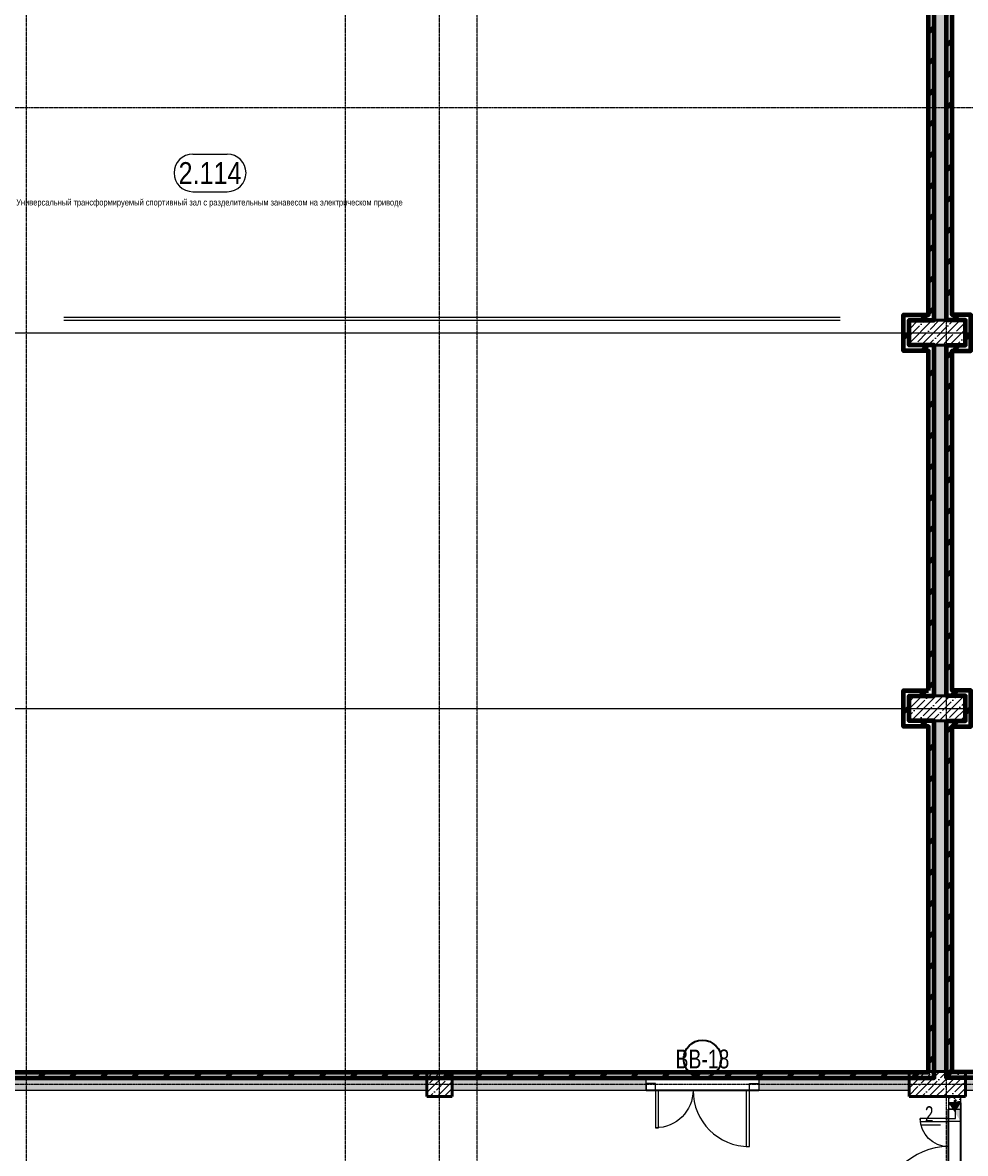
# Model space of a CAD drawing. Header units: millimetres. Extents: x -231292 to 573618, y -153144 to 564035.
# Drawn here: x 67324 to 82383, y 116221 to 134284 of the extents above; entities that cross this region are included whole.
import ezdxf
from ezdxf.enums import TextEntityAlignment as Align

# ---------------------------------------------------------------- set-up
doc = ezdxf.new("R2010")
doc.units = ezdxf.units.MM
for name, pattern in [('CENTER2', [28.575, 19.05, -3.175, 3.175, -3.175]), ('HIDDEN', [9.525, 6.35, -3.175]), ('HIDDEN2', [4.7625, 3.175, -1.5875])]:
    doc.linetypes.add(name, pattern=pattern)
doc.layers.get('0').update_dxf_attribs({"color": 250})
doc.layers.get('Defpoints').update_dxf_attribs({"color": 250})
for name, color, linetype, lineweight in [('10.1) Шпакл. Блок 5 8 вып', 3, 'Continuous', 60), ('10.2) Краска Блок 5 8 вып', 152, 'Continuous', 60), ('АР_Area', 250, 'Continuous', 5), ('АР_Витраж марка', 250, 'Continuous', 9), ('АР_Двери_витраж', 250, 'Continuous', 9), ('АР_Колонны', 250, 'Continuous', 35), ('АР_Отв. марка', 250, 'Continuous', 9), ('АР_Стены ЖБ', 250, 'Continuous', 35), ('АР_Стены ПЕНОблок', 250, 'Continuous', 20), ('АР_Штриховка', 250, 'Continuous', 0), ('РД_Оси_100', 250, 'Continuous', 0), ('РД_проем_инж перемыч_фахверк', 250, 'Continuous', 18), ('СС_Отверстия', 250, 'Continuous', 9), ('ТХ_Оборудование', 250, 'Continuous', 9)]:
    doc.layers.add(name, color=color, linetype=linetype, lineweight=lineweight)
doc.layers.add('РД_Витраж_вн', color=250, linetype='Continuous')
doc.layers.add('РД_Проем', color=250, linetype='Continuous', lineweight=0, plot=False)
doc.styles.add('Arial0', font='arial.ttf')
doc.styles.add('Arial_09', font='ARIALN.TTF', dxfattribs={"width": 0.9})
doc.styles.add('style1', font='ARIALN.TTF')
pattern_1 = [(45, (8883.4, 13229.69), (-112.2532, 112.2532), []), (45, (8995.66, 13229.69), (-112.2532, 112.2532), [198.4375, -39.6875, 0, -39.6875])]
pattern_2 = [(95, (8883.4, 13229.69), (140.09465, 117.55338), [19.05, -209.55]), (40, (8883.4, 13229.69), (-160.01845, 110.17673), [15.24, -167.64058]), (145.45144, (8895.08, 13239.48), (-19.9238, 227.7301), [16.19, -178.09024]), (91.1842, (8847.48, 13265.6), (221.41024, 161.9534), [28.575, -314.325]), (141.63556, (8865.93, 13279.1), (-7.0866, 342.82676), [24.285, -267.1356]), (36.18415, (8847.48, 13265.6), (-7.0866, 342.82676), [22.85997, -251.45973]), (66, (8874.42, 13274.59), (179.51998, 34.89515), [19.05, -209.55]), (11, (8874.42, 13274.59), (-86.53993, 173.9412), [15.24, -167.64]), (116.45145, (8889.38, 13277.5), (92.98005, 208.83634), [16.19, -178.08994]), (82.5, (8883.4, 13229.686), (-57.60547, 61.973414), [0, -165.608, 0, -170.18, 0, -168.275]), (52.5, (8883.4, 13229.69), (-23.58973, 118.087), [0, -97.028, 0, -161.798, 0, -64.135]), (12.5, (8843.35, 13189.634), (99.927863, 91.826196), [0, -63.5, 0, -198.12, 0, -262.89]), (2.5, (8825.39, 13171.67), (86.7639, 122.72239), [0, -82.55, 0, -131.572, 0, -186.69])]

# ---------------------------------------------------------------- blocks, each defined once
blk = doc.blocks.new('СОШ_2200_АР_ОСИ_М100_28.05.24')
at = {"layer": 'РД_Оси_100', "linetype": 'CENTER2'}
for p, q in [((63600, -6155), (63600, 139938.679)), ((65100, -6155), (65100, 139938.679)), ((73200, -6155), (73200, 139938.679)), ((-5954.958, 119700), (119910, 119700)), ((-5954.958, 116100), (119910, 116100)), ((35037.55, 116100), (119910, 116100)), ((-5954.958, 110100), (119910, 110100)), ((35037.55, 110100), (119910, 110100)), ((-5954.958, 104100), (119910, 104100))]:
    blk.add_line(p, q, dxfattribs=at)
for points in [[(58500, 139938.679), (58500, -6155)], [(65700, -6155), (65700, 139938.679)]]:
    blk.add_lwpolyline(points, dxfattribs=at)
blk = doc.blocks.new('MOK-МаркаПом_овал_ареал')
for p, q in [((-2.75, 3), (2.75, 3)), ((-2.75, -3), (2.75, -3))]:
    blk.add_line(p, q)
for centre, radius, start, end in [((-2.75, 0), 3, 90, 270), ((2.75, 0), 3, 270, 90), ((-3.75, 0), 3.5, 0, 0.001)]:
    blk.add_arc(centre, radius, start, end)
at = {"color": 0, "style": 'style1'}
blk.add_attdef('АР-ПОМЕЩЕНИЕ:НОМЕР', text='', height=3.5, dxfattribs=at).set_placement((0, 0), align=Align.MIDDLE)
at = {"layer": 'Defpoints', "color": 2, "style": 'style1'}
blk.add_attdef('АР-ПОМЕЩЕНИЕ:НАИМЕНОВАНИЕ', text='', height=1, dxfattribs=at).set_placement((-0.09, -4.81), align=Align.MIDDLE)
blk = doc.blocks.new('MOK-МаркаПроема инж.')
blk.add_line((-1.33, -1.75), (1.8, -1.75))
at = {"color": 0, "style": 'Arial0', "width": 0.7}
blk.add_attdef('АР-ПРОЕМ:Коробка', text='', height=2.5, dxfattribs=at).set_placement((0, 0), align=Align.MIDDLE)
blk = doc.blocks.new('МаркаВитража1')
at = {"layer": 'Defpoints'}
blk.add_circle((0, 0), 3, dxfattribs=at)
at = {"color": 0, "linetype": 'ByBlock', "lineweight": -2, "style": 'Arial_09', "width": 0.9}
blk.add_attdef('АР-ОКНО:НАИМЕНОВАНИЕ', text='', height=3, dxfattribs=at).set_placement((0, 0), align=Align.MIDDLE)

msp = doc.modelspace()

# ---------------------------------------------------------------- hatches: boundary and pattern name
at = {"layer": '10.1) Шпакл. Блок 5 8 вып'}
h = msp.add_hatch(dxfattribs=at)
h.set_pattern_fill('ANSI31', color=256, scale=111)
h.paths.add_polyline_path([(82171.462, 123041.627), (82471.462, 123041.627), (82471.462, 123617.745), (82171.462, 123617.745), (82171.462, 129041.627), (82471.462, 129041.627), (82471.462, 129617.745), (82171.462, 129617.745), (82171.462, 135641.627), (82471.462, 135641.627), (82471.462, 136217.745), (82171.462, 136217.745), (82171.462, 147611.627), (100295.343, 147611.627), (100295.343, 117517.745), (82171.462, 117517.745)], flags=16)
h.paths.add_polyline_path([(82083.403, 123129.686), (82383.403, 123129.686), (82383.403, 123529.686), (82083.403, 123529.686), (82083.403, 129129.686), (82383.403, 129129.686), (82383.403, 129529.686), (82083.403, 129529.686), (82083.403, 135729.686), (82383.403, 135729.686), (82383.403, 136129.686), (82083.403, 136129.686), (82083.403, 147699.686), (100383.403, 147699.686), (100383.403, 117429.686), (82083.403, 117429.686)])
h = msp.add_hatch(dxfattribs=at)
h.set_pattern_fill('ANSI31', color=256, scale=111)
h.paths.add_polyline_path([(81795.344, 123617.745), (81795.344, 129041.627), (81395.344, 129041.627), (81395.344, 129617.745), (81795.344, 129617.745), (81795.344, 135641.627), (81395.344, 135641.627), (81395.344, 136217.745), (81795.344, 136217.745), (81795.344, 141841.629), (66659.164, 141841.629), (66659.164, 117517.745), (81795.344, 117517.745), (81795.344, 123041.627), (81395.344, 123041.627), (81395.344, 123617.745)], flags=16)
h.paths.add_polyline_path([(81883.403, 123529.686), (81883.403, 129129.686), (81483.403, 129129.686), (81483.403, 129529.686), (81883.403, 129529.686), (81883.403, 135729.686), (81483.403, 135729.686), (81483.403, 136129.686), (81883.403, 136129.686), (81883.403, 141929.688), (66571.104, 141929.688), (66571.104, 117429.686), (81883.403, 117429.686), (81883.403, 123129.686), (81483.403, 123129.686), (81483.403, 123529.686)])
at = {"layer": 'АР_Штриховка', "linetype": 'Continuous', "lineweight": 0}
h = msp.add_hatch(dxfattribs=at)
h.set_pattern_fill('AR-CONC', color=256, angle=45, style=0)
h.set_pattern_definition([(95, (8883.4, 13229.69), (140.09465, 117.55338), [19.05, -209.55]), (40, (8883.4, 13229.69), (-160.01845, 110.17673), [15.24, -167.64058]), (145.45144, (8895.08, 13239.48), (-19.9238, 227.7301), [16.19, -178.09024]), (91.1842, (8847.48, 13265.6), (221.41024, 161.9534), [28.575, -314.325]), (141.63556, (8865.93, 13279.1), (-7.0866, 342.82676), [24.285, -267.1356]), (36.18415, (8847.48, 13265.6), (-7.0866, 342.82676), [22.85997, -251.45973]), (66, (8874.42, 13274.59), (179.51998, 34.89515), [19.05, -209.55]), (11, (8874.42, 13274.59), (-86.53993, 173.9412), [15.24, -167.64]), (116.45145, (8889.38, 13277.5), (92.98005, 208.83634), [16.19, -178.08994]), (82.5, (8883.4, 13229.686), (-57.60547, 61.973414), [0, -165.608, 0, -170.18, 0, -168.275]), (52.5, (8883.4, 13229.69), (-23.58973, 118.087), [0, -97.028, 0, -161.798, 0, -64.135]), (12.5, (8843.35, 13189.634), (99.927863, 91.826196), [0, -63.5, 0, -198.12, 0, -262.89]), (2.5, (8825.39, 13171.67), (86.7639, 122.72239), [0, -82.55, 0, -131.572, 0, -186.69])])
h.paths.add_polyline_path([(81883.403, 129529.686), (82083.403, 129529.686), (82083.403, 135729.686), (81883.403, 135729.686)], flags=0)
at = {"layer": 'АР_Штриховка', "linetype": 'Continuous', "lineweight": 5}
h = msp.add_hatch(dxfattribs=at)
h.set_pattern_fill('ANSI35', color=256, scale=25, style=0)
h.set_pattern_definition(pattern_1)
h.paths.add_polyline_path([(81483.403, 129129.686), (82383.403, 129129.686), (82383.403, 129529.686), (81483.403, 129529.686)], flags=0)
at = {"layer": 'АР_Штриховка', "linetype": 'Continuous', "lineweight": 0}
h = msp.add_hatch(dxfattribs=at)
h.set_pattern_fill('AR-CONC', color=256, angle=45, style=0)
h.set_pattern_definition([(95, (8883.4, 13229.69), (140.09465, 117.55338), [19.05, -209.55]), (40, (8883.4, 13229.69), (-160.01845, 110.17673), [15.24, -167.64058]), (145.45144, (8895.08, 13239.48), (-19.9238, 227.7301), [16.19, -178.09024]), (91.1842, (8847.48, 13265.6), (221.41024, 161.9534), [28.575, -314.325]), (141.63556, (8865.93, 13279.1), (-7.0866, 342.82676), [24.285, -267.1356]), (36.18415, (8847.48, 13265.6), (-7.0866, 342.82676), [22.85997, -251.45973]), (66, (8874.42, 13274.59), (179.51998, 34.89515), [19.05, -209.55]), (11, (8874.42, 13274.59), (-86.53993, 173.9412), [15.24, -167.64]), (116.45145, (8889.38, 13277.5), (92.98005, 208.83634), [16.19, -178.08994]), (82.5, (8883.4, 13229.686), (-57.60547, 61.973414), [0, -165.608, 0, -170.18, 0, -168.275]), (52.5, (8883.4, 13229.69), (-23.58973, 118.087), [0, -97.028, 0, -161.798, 0, -64.135]), (12.5, (8843.35, 13189.634), (99.927863, 91.826196), [0, -63.5, 0, -198.12, 0, -262.89]), (2.5, (8825.39, 13171.67), (86.7639, 122.72239), [0, -82.55, 0, -131.572, 0, -186.69])])
h.paths.add_polyline_path([(81883.403, 123529.686), (82083.403, 123529.686), (82083.403, 129129.686), (81883.403, 129129.686)], flags=0)
at = {"layer": 'АР_Штриховка', "linetype": 'Continuous', "lineweight": 5}
h = msp.add_hatch(dxfattribs=at)
h.set_pattern_fill('ANSI35', color=256, scale=25, style=0)
h.set_pattern_definition(pattern_1)
h.paths.add_polyline_path([(81483.403, 123129.686), (82383.403, 123129.686), (82383.403, 123529.686), (81483.403, 123529.686)], flags=0)
at = {"layer": 'АР_Штриховка', "linetype": 'Continuous', "lineweight": 0}
h = msp.add_hatch(dxfattribs=at)
h.set_pattern_fill('AR-CONC', color=256, angle=45, style=0)
h.set_pattern_definition([(95, (8883.4, 13229.69), (140.09465, 117.55338), [19.05, -209.55]), (40, (8883.4, 13229.69), (-160.01845, 110.17673), [15.24, -167.64058]), (145.45144, (8895.08, 13239.48), (-19.9238, 227.7301), [16.19, -178.09024]), (91.1842, (8847.48, 13265.6), (221.41024, 161.9534), [28.575, -314.325]), (141.63556, (8865.93, 13279.1), (-7.0866, 342.82676), [24.285, -267.1356]), (36.18415, (8847.48, 13265.6), (-7.0866, 342.82676), [22.85997, -251.45973]), (66, (8874.42, 13274.59), (179.51998, 34.89515), [19.05, -209.55]), (11, (8874.42, 13274.59), (-86.53993, 173.9412), [15.24, -167.64]), (116.45145, (8889.38, 13277.5), (92.98005, 208.83634), [16.19, -178.08994]), (82.5, (8883.4, 13229.686), (-57.60547, 61.973414), [0, -165.608, 0, -170.18, 0, -168.275]), (52.5, (8883.4, 13229.69), (-23.58973, 118.087), [0, -97.028, 0, -161.798, 0, -64.135]), (12.5, (8843.35, 13189.634), (99.927863, 91.826196), [0, -63.5, 0, -198.12, 0, -262.89]), (2.5, (8825.39, 13171.67), (86.7639, 122.72239), [0, -82.55, 0, -131.572, 0, -186.69])])
h.paths.add_polyline_path([(81883.403, 117529.686), (82083.403, 117529.686), (82083.403, 123129.686), (81883.403, 123129.686)], flags=0)
h = msp.add_hatch(dxfattribs=at)
h.set_pattern_fill('AR-CONC', color=256, angle=45, style=0)
h.set_pattern_definition(pattern_2)
h.paths.add_polyline_path([(73783.403, 117229.686), (73783.403, 117429.686), (66483.402, 117429.686), (66483.402, 117229.686)], flags=0)
at = {"layer": 'АР_Штриховка', "linetype": 'Continuous', "lineweight": 5}
h = msp.add_hatch(dxfattribs=at)
h.set_pattern_fill('ANSI35', color=256, scale=25, style=0)
h.set_pattern_definition(pattern_1)
h.paths.add_polyline_path([(73783.403, 117129.686), (74183.403, 117129.686), (74183.403, 117529.686), (73783.403, 117529.686)], flags=0)
at = {"layer": 'АР_Штриховка', "linetype": 'Continuous', "lineweight": 0}
h = msp.add_hatch(dxfattribs=at)
h.set_pattern_fill('AR-CONC', color=256, angle=45, style=0)
h.set_pattern_definition(pattern_2)
h.paths.add_polyline_path([(81483.402, 117229.686), (81483.402, 117429.686), (79083.403, 117429.686), (79083.403, 117229.686)], flags=0)
h.paths.add_polyline_path([(77283.403, 117229.686), (77283.403, 117429.686), (74183.403, 117429.686), (74183.403, 117229.686)], flags=0)
at = {"layer": 'АР_Штриховка', "linetype": 'Continuous', "lineweight": 5}
h = msp.add_hatch(dxfattribs=at)
h.set_pattern_fill('ANSI35', color=256, scale=25, style=0)
h.set_pattern_definition(pattern_1)
h.paths.add_polyline_path([(81483.402, 117129.686), (82383.402, 117129.686), (82383.402, 117529.686), (81483.402, 117529.686)], flags=0)
at = {"layer": 'АР_Штриховка', "linetype": 'Continuous', "lineweight": 0}
h = msp.add_hatch(dxfattribs=at)
h.set_pattern_fill('AR-CONC', color=256, angle=45, style=0)
h.set_pattern_definition(pattern_2)
h.paths.add_polyline_path([(87883.403, 117229.686), (87883.403, 117429.686), (85983.403, 117429.686), (85983.403, 117229.686)], flags=0)
h.paths.add_polyline_path([(84183.403, 117229.686), (84183.403, 117429.686), (82383.402, 117429.686), (82383.402, 117229.686)], flags=0)
h = msp.add_hatch(dxfattribs=at)
h.set_pattern_fill('AR-CONC', color=256, angle=45, style=0)
h.set_pattern_definition([(95, (8883.4, 13229.69), (140.09465, 117.55338), [19.05, -209.55]), (40, (8883.4, 13229.69), (-160.01845, 110.17673), [15.24, -167.64058]), (145.45144, (8895.08, 13239.48), (-19.9238, 227.7301), [16.19, -178.09024]), (91.1842, (8847.48, 13265.6), (221.41024, 161.9534), [28.575, -314.325]), (141.63556, (8865.93, 13279.1), (-7.0866, 342.82676), [24.285, -267.1356]), (36.18415, (8847.48, 13265.6), (-7.0866, 342.82676), [22.85997, -251.45973]), (66, (8874.42, 13274.59), (179.51998, 34.89515), [19.05, -209.55]), (11, (8874.42, 13274.59), (-86.53993, 173.9412), [15.24, -167.64]), (116.45145, (8889.38, 13277.5), (92.98005, 208.83634), [16.19, -178.08994]), (82.5, (8883.4, 13229.686), (-57.60547, 61.973414), [0, -165.608, 0, -170.18, 0, -168.275]), (52.5, (8883.4, 13229.69), (-23.58973, 118.087), [0, -97.028, 0, -161.798, 0, -64.135]), (12.5, (8843.35, 13189.634), (99.927863, 91.826196), [0, -63.5, 0, -198.12, 0, -262.89]), (2.5, (8825.39, 13171.67), (86.7639, 122.72239), [0, -82.55, 0, -131.572, 0, -186.69])])
h.paths.add_polyline_path([(82313.208, 115129.686), (82113.208, 115129.686), (82113.208, 114129.686), (82313.208, 114129.686)], flags=0)
h.paths.add_polyline_path([(82113.208, 116929.686), (82313.208, 116929.686), (82313.208, 117129.686), (82113.208, 117129.686)], flags=0)
at = {"layer": 'СС_Отверстия', "linetype": 'Continuous', "lineweight": 5}
for points in [[(82313.208, 117029.686), (82113.208, 117029.686), (82213.208, 116879.686)], [(82313.208, 116729.686), (82313.208, 117029.686), (82213.208, 116879.686)]]:
    msp.add_hatch(color=256, dxfattribs=at).paths.add_polyline_path(points, flags=0)

# ---------------------------------------------------------------- linework, layer by layer
at = {"layer": '10.1) Шпакл. Блок 5 8 вып'}
for points in [[(82083.403, 123129.686), (82383.403, 123129.686), (82383.403, 123529.686), (82083.403, 123529.686), (82083.403, 129129.686), (82383.403, 129129.686), (82383.403, 129529.686), (82083.403, 129529.686), (82083.403, 135729.686), (82383.403, 135729.686), (82383.403, 136129.686), (82083.403, 136129.686), (82083.403, 147699.686), (100383.403, 147699.686), (100383.403, 117429.686), (82083.403, 117429.686)], [(82171.462, 123041.627), (82471.462, 123041.627), (82471.462, 123617.745), (82171.462, 123617.745), (82171.462, 129041.627), (82471.462, 129041.627), (82471.462, 129617.745), (82171.462, 129617.745), (82171.462, 135641.627), (82471.462, 135641.627), (82471.462, 136217.745), (82171.462, 136217.745), (82171.462, 147611.627), (100295.343, 147611.627), (100295.343, 117517.745), (82171.462, 117517.745)], [(81883.403, 123529.686), (81883.403, 129129.686), (81483.403, 129129.686), (81483.403, 129529.686), (81883.403, 129529.686), (81883.403, 135729.686), (81483.403, 135729.686), (81483.403, 136129.686), (81883.403, 136129.686), (81883.403, 141929.688), (66571.104, 141929.688), (66571.104, 117429.686), (81883.403, 117429.686), (81883.403, 123129.686), (81483.403, 123129.686), (81483.403, 123529.686)], [(81795.344, 123617.745), (81795.344, 129041.627), (81395.344, 129041.627), (81395.344, 129617.745), (81795.344, 129617.745), (81795.344, 135641.627), (81395.344, 135641.627), (81395.344, 136217.745), (81795.344, 136217.745), (81795.344, 141841.629), (66659.164, 141841.629), (66659.164, 117517.745), (81795.344, 117517.745), (81795.344, 123041.627), (81395.344, 123041.627), (81395.344, 123617.745)]]:
    msp.add_lwpolyline(points, close=True, dxfattribs=at)
at = {"layer": '10.2) Краска Блок 5 8 вып'}
for points in [[(82171.462, 123041.627), (82471.462, 123041.627), (82471.462, 123617.745), (82171.462, 123617.745), (82171.462, 129041.627), (82471.462, 129041.627), (82471.462, 129617.745), (82171.462, 129617.745), (82171.462, 135641.627), (82471.462, 135641.627), (82471.462, 136217.745), (82171.462, 136217.745), (82171.462, 147611.627), (100295.343, 147611.627), (100295.343, 117517.745), (82171.462, 117517.745)], [(81795.344, 123617.745), (81795.344, 129041.627), (81395.344, 129041.627), (81395.344, 129617.745), (81795.344, 129617.745), (81795.344, 135641.627), (81395.344, 135641.627), (81395.344, 136217.745), (81795.344, 136217.745), (81795.344, 141841.629), (66659.164, 141841.629), (66659.164, 117517.745), (81795.344, 117517.745), (81795.344, 123041.627), (81395.344, 123041.627), (81395.344, 123617.745)]]:
    msp.add_lwpolyline(points, close=True, dxfattribs=at)
at = {"layer": 'АР_Двери_витраж', "linetype": 'Continuous', "lineweight": 9}
for points in [[(77433.403, 117339.686), (77283.403, 117339.686), (77283.403, 117229.686), (77433.403, 117229.686)], [(77433.403, 116629.686), (77483.403, 116629.686), (77483.403, 117229.686), (77433.403, 117229.686)], [(78933.403, 117229.686), (78883.403, 117229.686), (78883.403, 116329.686), (78933.403, 116329.686)], [(78933.403, 117339.686), (79083.403, 117339.686), (79083.403, 117229.686), (78933.403, 117229.686)], [(82223.208, 116779.686), (82223.208, 116929.686), (82113.208, 116929.686), (82113.208, 116779.686)], [(81663.208, 116779.686), (81663.208, 116729.686), (82113.208, 116729.686), (82113.208, 116779.686)]]:
    msp.add_lwpolyline(points, close=True, dxfattribs=at)
at = {"layer": 'АР_Двери_витраж', "linetype": 'Continuous', "lineweight": 9, "extrusion": (0, 0, -1)}
for centre, radius, start, end in [((-77433.403, 117229.686), 600, 180, 270), ((-82113.208, 116779.686), 450, 270, 0)]:
    msp.add_arc(centre, radius, start, end, dxfattribs=at)
at = {"layer": 'АР_Двери_витраж', "linetype": 'Continuous', "lineweight": 9}
for centre, radius, start, end in [((78933.403, 117229.686), 900, 180, 270), ((82113.208, 115279.686), 1050, 90, 180)]:
    msp.add_arc(centre, radius, start, end, dxfattribs=at)
at = {"layer": 'АР_Колонны', "linetype": 'HIDDEN2', "lineweight": 25}
for p, q in [((81483.403, 129529.686), (82383.403, 129529.686)), ((81483.403, 129129.686), (81483.403, 129529.686)), ((82383.403, 129529.686), (82383.403, 129129.686)), ((82383.403, 129129.686), (81483.403, 129129.686)), ((81483.403, 123529.686), (82383.403, 123529.686)), ((81483.403, 123129.686), (81483.403, 123529.686)), ((82383.403, 123529.686), (82383.403, 123129.686)), ((82383.403, 123129.686), (81483.403, 123129.686)), ((73783.403, 117529.686), (74183.403, 117529.686)), ((73783.403, 117129.686), (73783.403, 117529.686)), ((74183.403, 117529.686), (74183.403, 117129.686)), ((81483.402, 117529.686), (82383.402, 117529.686)), ((81483.402, 117129.686), (81483.402, 117529.686)), ((82383.402, 117529.686), (82383.402, 117129.686)), ((74183.403, 117129.686), (73783.403, 117129.686)), ((82383.402, 117129.686), (81483.402, 117129.686))]:
    msp.add_line(p, q, dxfattribs=at)
at = {"layer": 'АР_Колонны', "linetype": 'Continuous', "lineweight": 35}
for p, q in [((81483.403, 129529.686), (82383.403, 129529.686)), ((81483.403, 129129.686), (81483.403, 129529.686)), ((82383.403, 129129.686), (82383.403, 129529.686)), ((81483.403, 129129.686), (82383.403, 129129.686)), ((81483.403, 123529.686), (82383.403, 123529.686)), ((81483.403, 123129.686), (81483.403, 123529.686)), ((82383.403, 123129.686), (82383.403, 123529.686)), ((81483.403, 123129.686), (82383.403, 123129.686)), ((73783.403, 117529.686), (74183.403, 117529.686)), ((73783.403, 117129.686), (73783.403, 117529.686)), ((74183.403, 117129.686), (74183.403, 117529.686)), ((81483.402, 117529.686), (82383.402, 117529.686)), ((81483.402, 117129.686), (81483.402, 117529.686)), ((82383.402, 117129.686), (82383.402, 117529.686)), ((73783.403, 117129.686), (74183.403, 117129.686)), ((81483.402, 117129.686), (82383.402, 117129.686))]:
    msp.add_line(p, q, dxfattribs=at)
at = {"layer": 'АР_Стены ЖБ', "linetype": 'Continuous', "lineweight": 40}
for p, q in [((82383.403, 129529.686), (81483.403, 129529.686)), ((81483.403, 129529.686), (81483.403, 129129.686)), ((82383.403, 129129.686), (82383.403, 129529.686)), ((81483.403, 129129.686), (82383.403, 129129.686)), ((82383.403, 123529.686), (81483.403, 123529.686)), ((81483.403, 123529.686), (81483.403, 123129.686)), ((82383.403, 123129.686), (82383.403, 123529.686)), ((81483.403, 123129.686), (82383.403, 123129.686)), ((74183.403, 117529.686), (73783.403, 117529.686)), ((73783.403, 117529.686), (73783.403, 117129.686)), ((74183.403, 117129.686), (74183.403, 117529.686)), ((82383.402, 117529.686), (81483.402, 117529.686)), ((81483.402, 117529.686), (81483.402, 117129.686)), ((82383.402, 117129.686), (82383.402, 117529.686)), ((73783.403, 117129.686), (74183.403, 117129.686)), ((81483.402, 117129.686), (82383.402, 117129.686))]:
    msp.add_line(p, q, dxfattribs=at)
at = {"layer": 'АР_Стены ПЕНОблок', "linetype": 'Continuous', "lineweight": 20}
for p, q in [((81883.403, 135729.686), (81883.403, 129529.686)), ((82083.403, 129529.686), (82083.403, 135729.686)), ((81883.403, 129529.686), (82083.403, 129529.686)), ((82083.403, 129129.686), (81883.403, 129129.686)), ((81883.403, 129129.686), (81883.403, 123529.686)), ((82083.403, 123529.686), (82083.403, 129129.686)), ((81883.403, 123529.686), (82083.403, 123529.686)), ((82083.403, 123129.686), (81883.403, 123129.686)), ((81883.403, 123129.686), (81883.403, 117529.686)), ((82083.403, 117529.686), (82083.403, 123129.686)), ((73783.403, 117429.686), (66483.402, 117429.686)), ((73783.403, 117229.686), (73783.403, 117429.686)), ((77283.403, 117429.686), (74183.403, 117429.686)), ((74183.403, 117429.686), (74183.403, 117229.686)), ((77283.403, 117229.686), (77283.403, 117429.686)), ((81483.402, 117429.686), (79083.403, 117429.686)), ((79083.403, 117429.686), (79083.403, 117229.686)), ((81483.402, 117229.686), (81483.402, 117429.686)), ((81883.403, 117529.686), (82083.403, 117529.686)), ((84183.403, 117429.686), (82383.402, 117429.686)), ((82383.402, 117429.686), (82383.402, 117229.686)), ((66483.402, 117229.686), (73783.403, 117229.686)), ((74183.403, 117229.686), (77283.403, 117229.686)), ((79083.403, 117229.686), (81483.402, 117229.686)), ((82383.402, 117229.686), (84183.403, 117229.686)), ((82313.208, 117129.686), (82113.208, 117129.686)), ((82113.208, 117129.686), (82113.208, 116929.686)), ((82313.208, 116929.686), (82313.208, 117129.686)), ((82113.208, 116929.686), (82313.208, 116929.686))]:
    msp.add_line(p, q, dxfattribs=at)
at = {"layer": 'РД_Витраж_вн', "linetype": 'Continuous', "lineweight": -3}
for p, q in [((77283.403, 117429.686), (79083.403, 117429.686)), ((77283.403, 117229.686), (79083.403, 117229.686)), ((82113.208, 115129.686), (82113.208, 116929.686)), ((82313.208, 115129.686), (82313.208, 116929.686))]:
    msp.add_line(p, q, dxfattribs=at)
at = {"layer": 'РД_Проем', "linetype": 'Continuous', "lineweight": 0}
for p, q in [((77283.403, 117429.686), (79083.403, 117429.686)), ((77283.403, 117229.686), (79083.403, 117229.686)), ((82113.208, 115129.686), (82113.208, 116929.686)), ((82313.208, 115129.686), (82313.208, 116929.686))]:
    msp.add_line(p, q, dxfattribs=at)
at = {"layer": 'РД_проем_инж перемыч_фахверк', "linetype": 'Continuous', "lineweight": 18}
for p, q in [((79083.403, 117429.686), (77283.403, 117429.686)), ((79083.403, 117229.686), (77283.403, 117229.686)), ((82113.208, 115129.686), (82113.208, 116929.686)), ((82313.208, 115129.686), (82313.208, 116929.686))]:
    msp.add_line(p, q, dxfattribs=at)
at = {"layer": 'СС_Отверстия', "linetype": 'Continuous', "lineweight": 9}
for p, q in [((82113.208, 117029.686), (82113.208, 116729.686)), ((82313.208, 117029.686), (82113.208, 117029.686)), ((82313.208, 117029.686), (82313.208, 116729.686)), ((82313.208, 116729.686), (82113.208, 116729.686))]:
    msp.add_line(p, q, dxfattribs=at)
at = {"layer": 'ТХ_Оборудование', "linetype": 'HIDDEN'}
for p, q in [((67983.403, 129579.686), (80383.403, 129579.686)), ((67983.403, 129529.686), (80383.403, 129529.686))]:
    msp.add_line(p, q, dxfattribs=at)

# ---------------------------------------------------------------- block references
at = {"layer": 'АР_Area', "linetype": 'Continuous', "lineweight": 5, "xscale": 100, "yscale": 100, "zscale": 100}
msp.add_blockref('MOK-МаркаПом_овал_ареал', (70317.685, 131882.814), dxfattribs=at).add_auto_attribs({'АР-ПОМЕЩЕНИЕ:НОМЕР': '2.114', 'АР-ПОМЕЩЕНИЕ:НАИМЕНОВАНИЕ': 'Универсальный трансформируемый спортивный зал с разделительным занавесом на электрическом приводе'})
at = {"layer": 'АР_Витраж марка', "linetype": 'Continuous', "lineweight": 9, "xscale": 100, "yscale": 100, "zscale": 100}
msp.add_blockref('МаркаВитража1', (78183.403, 117729.686), dxfattribs=at).add_auto_attribs({'АР-ОКНО:НАИМЕНОВАНИЕ': 'ВВ-18'})
at = {"layer": 'АР_Отв. марка', "linetype": 'Continuous', "lineweight": 9, "xscale": 100, "yscale": 100, "zscale": 100}
msp.add_blockref('MOK-МаркаПроема инж.', (81805.159, 116851.855), dxfattribs=at).add_auto_attribs({'АР-ПРОЕМ:Коробка': '2'})
at = {"layer": 'РД_Оси_100'}
msp.add_blockref('СОШ_2200_АР_ОСИ_М100_28.05.24', (8883.403, 13229.686), dxfattribs=at)

doc.saveas('drawing.dxf')
